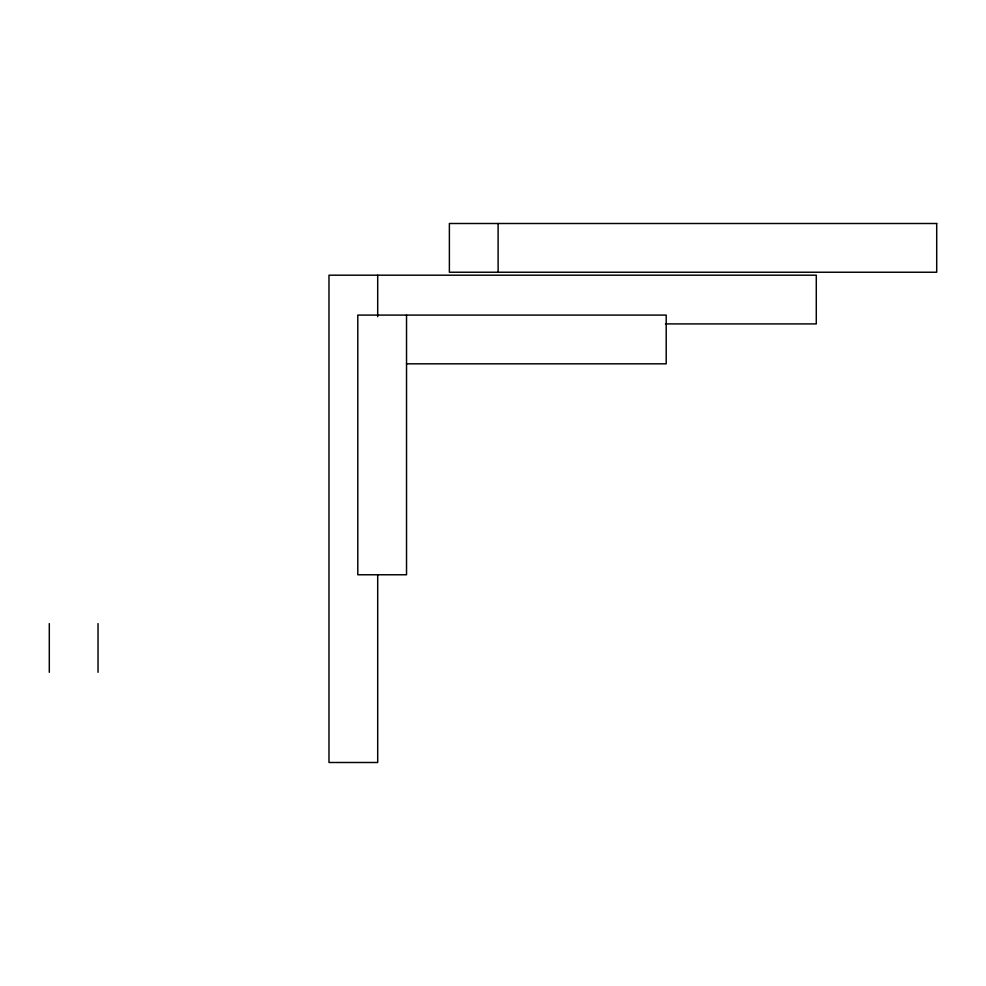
<?xml version="1.0" encoding="UTF-8"?>
<svg xmlns="http://www.w3.org/2000/svg" width="986" height="986" viewBox="0 0 986 986"><rect width="100%" height="100%" fill="white"/><g stroke="black" fill="none" stroke-linecap="round" stroke-linejoin="round"><path stroke-width="1.48" d="M665.476 323.913L816.285 323.913L816.285 275.193L328.979 275.193L328.979 762.498L377.7 762.498L377.7 574.949M406.528 363.822L666.203 363.822L666.203 315.089L357.795 315.089L357.795 574.764L406.528 574.764L406.528 315.089M498.115 223.502L498.115 272.235M377.7 275.193L377.7 316.691M98.033 623.583L98.033 672.316M49.3 623.583L49.3 672.316M936.7 223.502L449.382 223.502L449.382 272.235L936.7 272.235L936.7 223.502"/></g></svg>
